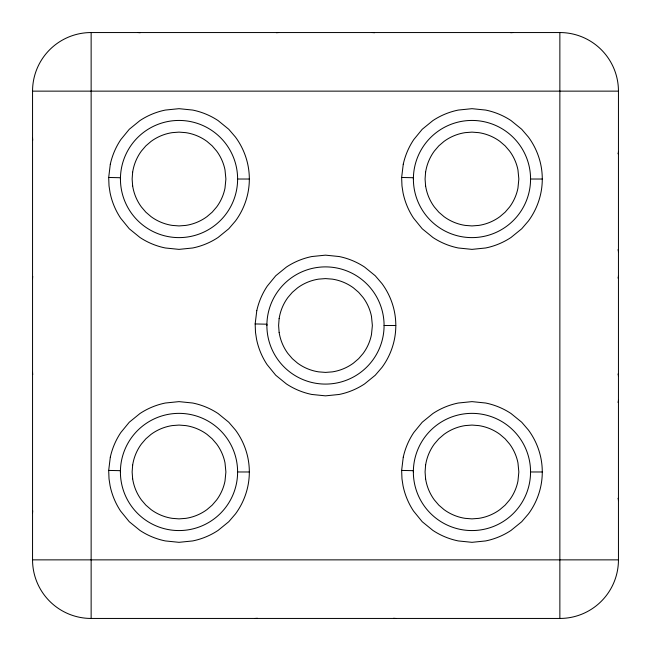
<?xml version="1.0" encoding="UTF-8"?>
<svg xmlns="http://www.w3.org/2000/svg" width="651" height="651" viewBox="0 0 651 651"><rect width="100%" height="100%" fill="white"/><g stroke="black" fill="none" stroke-linecap="round" stroke-linejoin="round"><path stroke-width="0.98" d="M120.402 179.025L120.419 177.723L108.693 177.471L109.026 185.909L110.068 192.72A72.017 72.017 0 0 0 120.581 218.101L129.272 228.77L139.949 237.469A72.058 72.058 0 0 0 165.33 247.982L179.025 249.374L192.72 247.982A72.058 72.058 0 0 0 218.085 237.46L228.77 228.77L235.507 220.933A71.48 71.48 0 0 0 247.217 196.089C250.041 184.949 250.033 173.101 247.225 161.953A71.48 71.48 0 0 0 235.499 137.117L228.77 129.28L218.093 120.581A72.058 72.058 0 0 0 192.72 110.068L179.025 108.676L165.33 110.068A72.058 72.058 0 0 0 139.949 120.581L129.272 129.28L120.793 139.623A72.033 72.033 0 0 0 110.32 164.182M120.402 471.975L120.419 470.673L108.693 470.421L109.026 478.859L110.068 485.67A72.017 72.017 0 0 0 120.581 511.051L129.272 521.72L139.949 530.419A72.058 72.058 0 0 0 165.33 540.932L179.025 542.324L192.72 540.932A72.058 72.058 0 0 0 218.085 530.41L228.77 521.72L235.507 513.883A71.48 71.48 0 0 0 247.217 489.039C250.041 477.899 250.033 466.051 247.225 454.903A71.48 71.48 0 0 0 235.499 430.067L228.77 422.23L218.093 413.531A72.058 72.058 0 0 0 192.72 403.018L179.025 401.626L165.33 403.018A72.058 72.058 0 0 0 139.949 413.531L129.272 422.23L120.793 432.573A72.033 72.033 0 0 0 110.32 457.132M266.877 325.5L266.894 324.198L255.168 323.946L255.501 332.384L256.543 339.195A72.017 72.017 0 0 0 267.056 364.576L275.747 375.245L286.424 383.944A72.058 72.058 0 0 0 311.805 394.457L325.5 395.849L339.195 394.457A72.058 72.058 0 0 0 364.56 383.935L375.245 375.245L381.982 367.408A71.48 71.48 0 0 0 393.692 342.564C396.516 331.424 396.508 319.576 393.7 308.428A71.48 71.48 0 0 0 381.974 283.592L375.245 275.755L364.568 267.056A72.058 72.058 0 0 0 339.195 256.543L325.5 255.151L311.805 256.543A72.058 72.058 0 0 0 286.424 267.056L275.747 275.755L267.268 286.098A72.033 72.033 0 0 0 256.795 310.657M413.352 179.025L413.369 177.723L401.643 177.471L401.976 185.909L403.018 192.72A72.017 72.017 0 0 0 413.531 218.101L422.222 228.77L432.899 237.469A72.058 72.058 0 0 0 458.28 247.982L471.975 249.374L485.67 247.982A72.058 72.058 0 0 0 511.035 237.46L521.72 228.77L528.457 220.933A71.48 71.48 0 0 0 540.167 196.089C542.991 184.949 542.983 173.101 540.175 161.953A71.48 71.48 0 0 0 528.449 137.117L521.72 129.28L511.043 120.581A72.058 72.058 0 0 0 485.67 110.068L471.975 108.676L458.28 110.068A72.058 72.058 0 0 0 432.899 120.581L422.222 129.28L413.743 139.623A72.033 72.033 0 0 0 403.27 164.182M413.352 471.975L413.369 470.673L401.643 470.421L401.976 478.859L403.018 485.67A72.017 72.017 0 0 0 413.531 511.051L422.222 521.72L432.899 530.419A72.058 72.058 0 0 0 458.28 540.932L471.975 542.324L485.67 540.932A72.058 72.058 0 0 0 511.035 530.41L521.72 521.72L528.457 513.883A71.48 71.48 0 0 0 540.167 489.039C542.991 477.899 542.983 466.051 540.175 454.903A71.48 71.48 0 0 0 528.449 430.067L521.72 422.23L511.043 413.531A72.058 72.058 0 0 0 485.67 403.018L471.975 401.626L458.28 403.018A72.058 72.058 0 0 0 432.899 413.531L422.222 422.23L413.743 432.573A72.033 72.033 0 0 0 403.27 457.132M108.693 177.471L110.312 164.182M108.693 470.421L110.312 457.132M255.168 323.946L256.787 310.657M401.643 177.471L403.262 164.182M401.643 470.421L403.262 457.132M132.649 172.157L132.129 179.025L132.649 185.893M132.649 465.107L132.129 471.975L132.649 478.843M279.124 318.632L278.604 325.5L279.124 332.368M425.599 172.157L425.079 179.025L425.599 185.893M425.599 465.107L425.079 471.975L425.599 478.843M91.14 32.55L559.86 32.55A58.59 58.59 0 0 1 618.45 91.14L618.45 559.86A58.59 58.59 0 0 1 559.86 618.45L91.14 618.45A58.59 58.59 0 0 1 32.55 559.86L32.55 91.14A58.59 58.59 0 0 1 91.14 32.55L91.14 618.45M32.55 91.14L618.45 91.14M237.615 179.025A58.59 58.59 0 0 0 149.73 128.288A58.59 58.59 0 0 0 149.73 229.762A58.59 58.59 0 0 0 237.615 179.025L249.333 179.025M530.565 179.025A58.59 58.59 0 0 0 442.68 128.288A58.59 58.59 0 0 0 442.68 229.762A58.59 58.59 0 0 0 530.565 179.025L542.283 179.025M384.082 325.5A58.598 58.598 0 0 0 296.197 274.73A58.598 58.598 0 0 0 296.172 376.229A58.598 58.598 0 0 0 384.082 325.5L395.808 325.5M237.607 471.975A58.598 58.598 0 0 0 149.722 421.205A58.598 58.598 0 0 0 149.697 522.704A58.598 58.598 0 0 0 237.607 471.975L249.333 471.975M530.557 471.975A58.598 58.598 0 0 0 442.672 421.205A58.598 58.598 0 0 0 442.647 522.704A58.598 58.598 0 0 0 530.557 471.975L542.283 471.975M32.55 559.86L618.45 559.86M559.86 32.55L559.86 618.45M32.745 140.144A11.718 11.718 0 0 1 32.55 138.012M32.55 278.652A11.718 11.718 0 0 1 32.745 276.52M618.45 400.072A11.718 8.284 0 0 1 617.994 402.351M617.994 498.292A11.718 8.471 0 0 1 618.45 500.619M32.745 374.504A11.718 11.718 0 0 1 32.55 372.372M32.55 513.012A11.718 11.718 0 0 1 32.745 510.88M618.45 151.496A11.718 8.284 0 0 1 617.994 153.774M617.994 249.715A11.718 8.471 0 0 1 618.45 252.043M618.45 275.788A11.718 8.284 0 0 1 617.994 278.067M617.994 374A11.718 8.471 0 0 1 618.45 376.335M279.133 332.368A47.824 47.824 0 0 0 287.856 353.428L292.332 358.66L297.564 363.152A47.848 47.848 0 0 0 318.64 371.867L325.5 372.405L332.368 371.876A47.857 47.857 0 0 0 353.428 363.136L358.66 358.66L363.152 353.436A47.572 47.572 0 0 0 371.469 334.638L372.372 325.5L371.477 316.362A47.572 47.572 0 0 0 363.144 297.564L358.66 292.34L353.428 287.856A47.857 47.857 0 0 0 332.368 279.133L325.5 278.595L318.632 279.124A47.848 47.848 0 0 0 297.564 287.856L292.332 292.34L287.848 297.564A47.824 47.824 0 0 0 279.133 318.632M425.608 185.893A47.824 47.824 0 0 0 434.331 206.953L438.807 212.185L444.039 216.677A47.848 47.848 0 0 0 465.115 225.392L471.975 225.93L478.843 225.401A47.857 47.857 0 0 0 499.903 216.661L505.135 212.185L509.627 206.961A47.572 47.572 0 0 0 517.944 188.163L518.847 179.025L517.952 169.887A47.572 47.572 0 0 0 509.619 151.089L505.135 145.865L499.903 141.381A47.857 47.857 0 0 0 478.843 132.658L471.975 132.12L465.107 132.649A47.848 47.848 0 0 0 444.039 141.381L438.807 145.865L434.323 151.089A47.824 47.824 0 0 0 425.608 172.157M132.658 185.893A47.824 47.824 0 0 0 141.381 206.953L145.857 212.185L151.089 216.677A47.848 47.848 0 0 0 172.165 225.392L179.025 225.93L185.893 225.401A47.857 47.857 0 0 0 206.953 216.661L212.185 212.185L216.677 206.961A47.572 47.572 0 0 0 224.994 188.163L225.897 179.025L225.002 169.887A47.572 47.572 0 0 0 216.669 151.089L212.185 145.865L206.953 141.381A47.857 47.857 0 0 0 185.893 132.658L179.025 132.12L172.157 132.649A47.848 47.848 0 0 0 151.089 141.381L145.857 145.865L141.373 151.089A47.824 47.824 0 0 0 132.658 172.157M425.608 478.843A47.824 47.824 0 0 0 434.331 499.903L438.807 505.135L444.039 509.627A47.848 47.848 0 0 0 465.115 518.342L471.975 518.88L478.843 518.351A47.857 47.857 0 0 0 499.903 509.611L505.135 505.135L509.627 499.911A47.572 47.572 0 0 0 517.944 481.113L518.847 471.975L517.952 462.837A47.572 47.572 0 0 0 509.619 444.039L505.135 438.815L499.903 434.331A47.857 47.857 0 0 0 478.843 425.608L471.975 425.07L465.107 425.599A47.848 47.848 0 0 0 444.039 434.331L438.807 438.815L434.323 444.039A47.824 47.824 0 0 0 425.608 465.107M132.658 478.843A47.824 47.824 0 0 0 141.381 499.903L145.857 505.135L151.089 509.627A47.848 47.848 0 0 0 172.165 518.342L179.025 518.88L185.893 518.351A47.857 47.857 0 0 0 206.953 509.611L212.185 505.135L216.677 499.911A47.572 47.572 0 0 0 224.994 481.113L225.897 471.975L225.002 462.837A47.572 47.572 0 0 0 216.669 444.039L212.185 438.815L206.953 434.331A47.857 47.857 0 0 0 185.893 425.608L179.025 425.07L172.157 425.599A47.848 47.848 0 0 0 151.089 434.331L145.857 438.815L141.373 444.039A47.824 47.824 0 0 0 132.658 465.107M395.808 618.45A11.718 11.718 0 0 1 393.676 618.255M257.3 618.247A11.718 11.718 0 0 1 255.168 618.442M276.496 32.745A11.718 11.718 0 0 1 278.628 32.55M137.988 32.558A11.718 11.718 0 0 1 140.12 32.753M510.856 32.745A11.718 11.718 0 0 1 512.988 32.55M372.348 32.558A11.718 11.718 0 0 1 374.48 32.753"/></g></svg>
